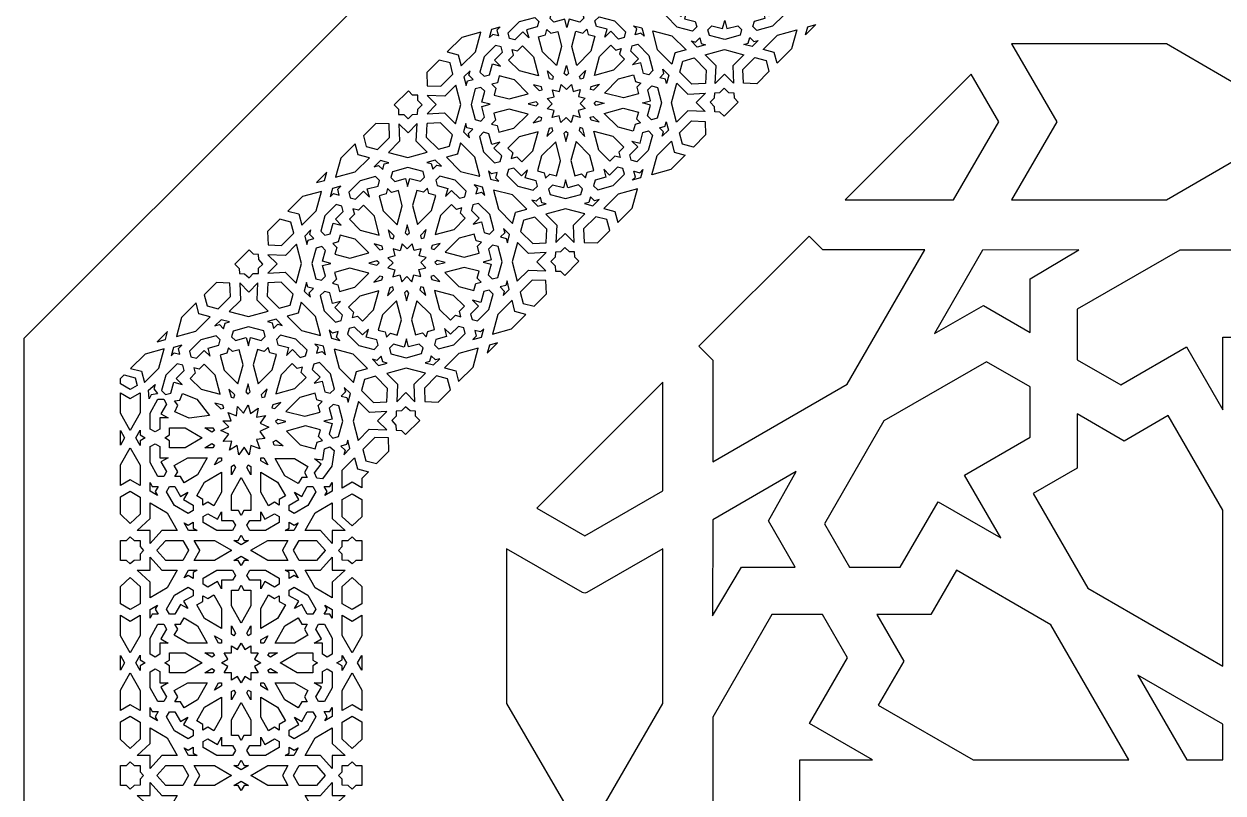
# Model space of a CAD drawing. Extents: x -912 to 550, y -550 to 550.
# Drawn here: x -550 to -53.1, y 39.4 to 358.3 of the extents above; entities that cross this region are included whole.
import ezdxf

# ---------------------------------------------------------------- set-up
doc = ezdxf.new("R2010")
doc.units = 0
doc.layers.add('LAYER_1', color=18, linetype='CONTINUOUS')

msp = doc.modelspace()

# ---------------------------------------------------------------- linework, layer by layer
at = {"layer": 'LAYER_1'}
for points in [[(227.82, -550), (550, -227.82), (550, 227.82), (227.82, 550), (-227.82, 550), (-550, 227.82), (-550, -227.82), (-227.82, -550)], [(-324.94, 364.7), (-318.6, 363.05), (-317.99, 360.71), (-319.63, 359.07), (-324.07, 360.23), (-325, 356.85), (-325.88, 360.21), (-330.34, 358.98), (-331.96, 360.6), (-331.31, 362.94)], [(-280.99, 364.54), (-277.76, 361.31), (-275.28, 363.8), (-276.2, 360.42), (-271.76, 359.27), (-271.18, 357.04), (-272.91, 355.32), (-279.25, 356.97), (-283.87, 361.59), (-283.22, 363.93)], [(-241.26, 361.61), (-237.97, 364.89), (-235.75, 364.31), (-235.14, 361.98), (-239.83, 357.29), (-246.21, 355.54), (-247.9, 357.23), (-247.29, 359.46), (-242.83, 360.69), (-243.7, 364.05)], [(-338.32, 361.01), (-336.62, 359.32), (-337.24, 357.08), (-341.7, 355.86), (-340.83, 352.5), (-343.27, 354.94), (-346.56, 351.65), (-348.78, 352.23), (-349.38, 354.56), (-344.69, 359.26)], [(-305.27, 359.58), (-300.66, 354.96), (-301.3, 352.62), (-303.53, 352), (-306.77, 355.24), (-309.25, 352.75), (-308.32, 356.13), (-312.76, 357.28), (-313.34, 359.5), (-311.62, 361.23)], [(-260.45, 356.32), (-259.52, 359.69), (-258.65, 356.34), (-254.19, 357.56), (-252.57, 355.95), (-253.21, 353.61), (-259.59, 351.85), (-265.93, 353.5), (-266.54, 355.83), (-264.89, 357.48)], [(-221.79, 358.04), (-226.04, 353.79), (-225.12, 357.12)], [(-370.04, 345.48), (-368.84, 340.85), (-362.91, 346.78), (-360.69, 354.84), (-368.59, 352.66), (-374.59, 346.66)], [(-356.1, 356.1), (-352.61, 357.07), (-353.96, 355.72), (-353.35, 353.36), (-353.36, 353.36), (-353.36, 353.35), (-355.72, 353.96), (-357.07, 352.61)], [(-333.89, 353.78), (-333.27, 356.04), (-331.63, 354.4), (-328.81, 355.18), (-327.19, 348.94), (-329.36, 341.03), (-335.09, 346.76), (-336.71, 353)], [(-318.41, 354.51), (-316.75, 356.17), (-316.16, 353.92), (-313.35, 353.19), (-315.08, 346.92), (-320.9, 341.1), (-322.95, 348.97), (-321.22, 355.24)], [(-293.92, 356.62), (-293.02, 353.15), (-294.34, 354.48), (-296.71, 353.82), (-296.06, 356.19), (-297.39, 357.52)], [(-281.5, 353.39), (-275.59, 347.48), (-280.16, 346.23), (-280.17, 346.18), (-280.22, 346.17), (-281.47, 341.61), (-287.37, 347.51), (-289.42, 355.38), (-289.35, 355.36), (-289.36, 355.43)], [(-229.69, 355.86), (-231.87, 347.96), (-237.87, 341.96), (-239.05, 346.5), (-243.68, 347.71), (-237.75, 353.64)], [(-361.01, 338.32), (-359.32, 336.62), (-357.08, 337.24), (-355.86, 341.7), (-352.5, 340.83), (-354.94, 343.27), (-351.65, 346.56), (-352.23, 348.78), (-354.56, 349.38), (-359.26, 344.69)], [(-347.65, 347.65), (-347.65, 347.66), (-345.39, 347.08), (-343.32, 349.16), (-338.77, 344.61), (-336.73, 336.74), (-336.73, 336.73), (-336.74, 336.73), (-344.61, 338.77), (-349.16, 343.32), (-347.08, 345.39), (-347.66, 347.65)], [(-304.77, 347.41), (-302.51, 348.03), (-303.13, 345.77), (-301.09, 343.72), (-305.7, 339.11), (-313.61, 336.93), (-311.43, 344.83), (-306.81, 349.45)], [(-295.58, 349.88), (-290.96, 345.26), (-289.31, 338.92), (-291.03, 337.19), (-293.25, 337.77), (-294.41, 342.22), (-297.78, 341.29), (-295.3, 343.77), (-298.53, 347), (-297.92, 349.23)], [(-271.69, 350.76), (-269.94, 352.51), (-269.33, 350.15), (-267.51, 349.67), (-270.99, 348.71), (-273.51, 351.24)], [(-247.5, 350.96), (-245.67, 351.46), (-248.23, 348.9), (-251.7, 349.8), (-249.87, 350.3), (-249.22, 352.67)], [(-23.26, 319.1), (-76.42, 350), (-140.66, 349.98), (-121.99, 317.64), (-140.66, 285.3), (-76.42, 285.29), (-24.52, 315.46), (-23.26, 316.19)], [(-382.85, 332.67), (-377.22, 332.46), (-372.21, 337.48), (-373.41, 342.11), (-377.95, 343.29), (-383.06, 338.19)], [(-272.28, 344.17), (-267.26, 339.15), (-267.56, 333.63), (-267.61, 333.63), (-267.62, 333.57), (-273.14, 333.27), (-278.16, 338.29), (-276.9, 342.86), (-276.86, 342.87), (-276.84, 342.91)], [(-259.62, 347.62), (-251.6, 345.53), (-256.22, 340.91), (-255.95, 333.67), (-259.7, 337.42), (-263.52, 333.61), (-263.13, 340.85), (-267.68, 345.4)], [(-242.42, 343.14), (-241.23, 338.59), (-246.33, 333.49), (-251.85, 333.7), (-252.06, 339.33), (-247.05, 344.34)], [(-366.75, 332.82), (-366.24, 334.66), (-363.87, 335.31), (-365.59, 337.03), (-365.09, 338.86), (-367.65, 336.29)], [(-330.62, 336.46), (-330.96, 335.24), (-332.17, 335.56), (-333.03, 338.87)], [(-324.27, 337.73), (-325.17, 336.84), (-326.05, 337.72), (-325.13, 341.05)], [(-318.18, 335.67), (-319.4, 335.34), (-319.72, 336.55), (-317.26, 339)], [(-282.7, 337), (-283.66, 333.52), (-284.13, 335.34), (-286.49, 335.96), (-284.75, 337.7), (-285.22, 339.53)], [(-353.78, 333.89), (-356.04, 333.27), (-354.4, 331.63), (-355.18, 328.81), (-348.94, 327.19), (-341.03, 329.36), (-346.76, 335.09), (-353, 336.71)], [(-336.46, 330.62), (-335.24, 330.96), (-335.56, 332.17), (-338.87, 333.03)], [(-330.99, 330.99), (-330.99, 331), (-328.11, 330.25), (-327.31, 333.15), (-325.21, 331.05), (-323.08, 333.18), (-322.33, 330.3), (-319.44, 331.1), (-320.24, 328.21), (-317.36, 327.46), (-319.49, 325.33), (-317.39, 323.23), (-320.28, 322.43), (-319.54, 319.55), (-319.54, 319.54), (-319.55, 319.54), (-322.43, 320.28), (-323.23, 317.39), (-325.33, 319.49), (-327.46, 317.36), (-328.21, 320.24), (-331.1, 319.44), (-330.3, 322.33), (-333.18, 323.08), (-331.05, 325.21), (-333.15, 327.31), (-330.25, 328.11), (-331, 330.99)], [(-311.54, 333.28), (-313.99, 330.82), (-315.2, 331.14), (-314.87, 332.36)], [(-297.34, 337.18), (-296.61, 334.37), (-294.36, 333.79), (-296.03, 332.12), (-295.3, 329.31), (-301.57, 327.59), (-309.44, 329.64), (-303.62, 335.45)], [(-274.84, 329.14), (-267.59, 329.53), (-271.41, 325.71), (-267.66, 321.96), (-274.9, 322.23), (-279.52, 317.61), (-281.61, 325.63), (-279.39, 333.69)], [(-146.03, 317.64), (-157.48, 337.5), (-209.67, 285.3), (-164.69, 285.29)], [(-394.82, 322.93), (-394.74, 320.78), (-392.59, 320.7), (-390.73, 318.95), (-388.95, 320.73), (-386.86, 320.85), (-386.74, 322.94), (-384.97, 324.72), (-386.71, 326.58), (-386.8, 328.73), (-388.94, 328.81), (-390.69, 330.56), (-396.57, 324.68)], [(-379.12, 324.82), (-382.94, 321), (-375.7, 321.39), (-371.15, 316.85), (-368.93, 324.91), (-371.02, 332.93), (-375.64, 328.31), (-382.88, 328.58)], [(-364.7, 324.94), (-363.05, 318.6), (-360.71, 317.99), (-359.07, 319.63), (-360.23, 324.07), (-356.85, 325), (-360.21, 325.88), (-358.98, 330.34), (-360.6, 331.96), (-362.94, 331.31)], [(-287.49, 331.94), (-285.84, 325.6), (-287.6, 319.23), (-289.94, 318.58), (-291.55, 320.2), (-290.32, 324.66), (-293.68, 325.53), (-290.31, 326.46), (-291.47, 330.9), (-289.82, 332.55)], [(-261.59, 329.8), (-259.81, 331.58), (-257.94, 329.83), (-255.8, 329.75), (-255.72, 327.61), (-253.97, 325.86), (-259.85, 319.98), (-261.6, 321.73), (-263.74, 321.81), (-263.82, 323.96), (-265.57, 325.82), (-263.79, 327.6), (-263.68, 329.69)], [(-337.73, 324.27), (-336.84, 325.17), (-337.72, 326.05), (-341.05, 325.13)], [(-309.49, 325.41), (-312.82, 324.49), (-313.7, 325.37), (-312.8, 326.27)], [(-301.6, 323.35), (-295.36, 321.73), (-296.13, 318.9), (-294.5, 317.27), (-296.76, 316.64), (-297.53, 313.82), (-303.78, 315.45), (-309.5, 321.17)], [(-354.51, 318.41), (-356.17, 316.75), (-353.92, 316.16), (-353.19, 313.35), (-346.92, 315.08), (-341.1, 320.9), (-348.97, 322.95), (-355.24, 321.22)], [(-335.67, 318.18), (-335.34, 319.4), (-336.55, 319.72), (-339, 317.26)], [(-314.08, 319.92), (-311.67, 317.5), (-314.98, 318.37), (-315.3, 319.58)], [(-267.69, 317.86), (-267.48, 312.34), (-272.58, 307.24), (-277.13, 308.43), (-278.33, 313.06), (-273.32, 318.07)], [(-408.12, 307.4), (-403.49, 306.19), (-398.47, 311.21), (-398.69, 316.84), (-404.2, 317.04), (-409.3, 311.94)], [(-394.32, 309.63), (-398.94, 305.01), (-390.92, 302.92), (-382.86, 305.14), (-387.4, 309.68), (-387.02, 316.93), (-390.83, 313.11), (-394.59, 316.87)], [(-383.27, 311.38), (-378.26, 306.37), (-373.69, 307.62), (-373.68, 307.67), (-373.63, 307.68), (-372.38, 312.24), (-377.4, 317.26), (-382.92, 316.97), (-382.92, 316.91), (-382.98, 316.91)], [(-367.84, 313.54), (-365.31, 311.01), (-365.79, 312.84), (-364.04, 314.58), (-366.4, 315.2), (-366.88, 317.02)], [(-359.58, 305.27), (-354.96, 300.66), (-352.62, 301.3), (-352, 303.53), (-355.24, 306.77), (-352.75, 309.25), (-356.13, 308.32), (-357.28, 312.76), (-359.5, 313.34), (-361.23, 311.62)], [(-347.41, 304.77), (-348.03, 302.51), (-345.77, 303.13), (-343.72, 301.09), (-339.11, 305.7), (-336.93, 313.61), (-344.83, 311.43), (-349.45, 306.81)], [(-333.28, 311.54), (-330.82, 313.99), (-331.14, 315.2), (-332.36, 314.87)], [(-325.41, 309.49), (-324.49, 312.82), (-325.37, 313.7), (-326.27, 312.8)], [(-319.92, 314.08), (-317.5, 311.67), (-318.37, 314.98), (-319.58, 315.3)], [(-313.8, 313.8), (-313.8, 313.81), (-305.93, 311.76), (-301.38, 307.22), (-303.46, 305.14), (-302.87, 302.89), (-302.88, 302.88), (-302.89, 302.87), (-305.14, 303.46), (-307.22, 301.38), (-311.76, 305.93), (-313.81, 313.8)], [(-294.68, 308.84), (-293.45, 313.3), (-291.22, 313.91), (-289.53, 312.22), (-291.28, 305.85), (-295.97, 301.15), (-298.3, 301.76), (-298.88, 303.98), (-295.6, 307.27), (-298.04, 309.71)], [(-284.29, 315.88), (-283.79, 317.71), (-282.88, 314.24), (-285.45, 311.68), (-284.95, 313.51), (-286.66, 315.23)], [(-420.85, 294.68), (-412.79, 296.89), (-406.86, 302.83), (-411.49, 304.03), (-412.67, 308.58), (-418.67, 302.58)], [(-369.04, 297.15), (-361.17, 295.1), (-361.19, 295.18), (-361.11, 295.16), (-363.16, 303.03), (-369.06, 308.93), (-370.32, 304.37), (-370.37, 304.36), (-370.38, 304.31), (-374.94, 303.05)], [(-337.18, 297.34), (-334.37, 296.61), (-333.79, 294.36), (-332.12, 296.03), (-329.31, 295.3), (-327.59, 301.57), (-329.64, 309.44), (-335.45, 303.62)], [(-323.35, 301.6), (-321.73, 295.36), (-318.9, 296.13), (-317.27, 294.5), (-316.64, 296.76), (-313.82, 297.53), (-315.45, 303.78), (-321.17, 309.5)], [(-280.49, 305.06), (-275.95, 303.88), (-281.95, 297.88), (-289.85, 295.7), (-287.63, 303.76), (-281.7, 309.69)], [(-403.04, 299.58), (-401.32, 297.86), (-400.67, 300.23), (-398.84, 300.74), (-402.3, 301.64), (-404.87, 299.08)], [(-397.97, 294.59), (-396.35, 292.97), (-391.89, 294.2), (-391.02, 290.84), (-390.09, 294.22), (-385.64, 293.06), (-384, 294.7), (-384.61, 297.03), (-390.95, 298.69), (-397.32, 296.93)], [(-381.21, 300.39), (-380.59, 298.03), (-378.85, 299.78), (-377.02, 299.3), (-379.55, 301.83), (-383.03, 300.87)], [(-349.88, 295.58), (-345.26, 290.96), (-338.92, 289.31), (-337.19, 291.03), (-337.77, 293.25), (-342.22, 294.41), (-341.29, 297.78), (-343.77, 295.3), (-347, 298.53), (-349.23, 297.92)], [(-308.84, 294.68), (-313.3, 293.45), (-313.91, 291.22), (-312.22, 289.53), (-305.85, 291.28), (-301.15, 295.97), (-301.76, 298.3), (-303.98, 298.88), (-307.27, 295.6), (-309.71, 298.04)], [(-425.42, 293.42), (-424.5, 296.75), (-428.75, 292.5)], [(-414.79, 286.22), (-412.57, 285.64), (-409.28, 288.93), (-406.84, 286.49), (-407.71, 289.84), (-403.25, 291.07), (-402.64, 293.3), (-404.33, 295), (-410.7, 293.25), (-415.4, 288.55)], [(-378.77, 291.27), (-374.33, 290.11), (-375.26, 286.74), (-372.78, 289.23), (-369.54, 285.99), (-367.31, 286.61), (-366.67, 288.95), (-371.29, 293.56), (-377.63, 295.22), (-379.35, 293.49)], [(-356.62, 293.92), (-353.15, 293.02), (-354.48, 294.34), (-353.82, 296.71), (-356.19, 296.06), (-357.52, 297.39)], [(-331.94, 287.49), (-325.6, 285.84), (-319.23, 287.6), (-318.58, 289.94), (-320.2, 291.55), (-324.66, 290.32), (-325.53, 293.68), (-326.46, 290.31), (-330.9, 291.47), (-332.55, 289.82)], [(-297.18, 297.18), (-297.17, 297.19), (-294.81, 296.58), (-293.46, 297.93), (-294.43, 294.43), (-297.93, 293.46), (-296.58, 294.81), (-297.19, 297.17)], [(-436.04, 279.48), (-434.83, 274.85), (-428.9, 280.79), (-426.68, 288.84), (-434.58, 286.67), (-440.58, 280.67)], [(-423.07, 286.62), (-421.72, 287.97), (-419.36, 287.35), (-419.97, 289.71), (-418.62, 291.06), (-422.11, 290.1)], [(-401.1, 280.75), (-395.37, 275.02), (-393.2, 282.92), (-394.82, 289.17), (-397.64, 288.39), (-399.28, 290.03), (-399.9, 287.77), (-402.73, 286.99)], [(-388.96, 282.96), (-386.91, 275.09), (-381.09, 280.91), (-379.37, 287.18), (-382.17, 287.91), (-382.76, 290.16), (-384.43, 288.5), (-387.23, 289.23)], [(-362.07, 290.18), (-362.72, 287.81), (-360.35, 288.47), (-359.03, 287.14), (-359.93, 290.61), (-363.4, 291.51)], [(-353.39, 281.5), (-347.48, 275.59), (-346.23, 280.16), (-346.18, 280.17), (-346.17, 280.22), (-341.61, 281.47), (-347.51, 287.37), (-355.38, 289.42), (-355.36, 289.35), (-355.43, 289.36)], [(-305.06, 280.49), (-303.88, 275.95), (-297.88, 281.95), (-295.7, 289.85), (-303.76, 287.63), (-309.69, 281.7)], [(-427.01, 272.33), (-425.31, 270.63), (-423.08, 271.25), (-421.85, 275.71), (-418.49, 274.83), (-420.93, 277.28), (-417.65, 280.56), (-418.23, 282.78), (-420.56, 283.39), (-425.25, 278.7)], [(-379.62, 270.92), (-371.72, 273.09), (-367.1, 277.71), (-369.14, 279.76), (-368.52, 282.02), (-370.78, 281.4), (-372.82, 283.44), (-377.44, 278.82)], [(-364.54, 280.99), (-361.31, 277.76), (-363.8, 275.28), (-360.42, 276.2), (-359.27, 271.76), (-357.04, 271.18), (-355.32, 272.91), (-356.97, 279.25), (-361.59, 283.87), (-363.93, 283.22)], [(-337, 282.7), (-333.52, 283.66), (-335.34, 284.13), (-335.96, 286.49), (-337.7, 284.75), (-339.53, 285.22)], [(-315.88, 284.29), (-317.71, 283.79), (-314.24, 282.88), (-311.68, 285.45), (-313.51, 284.95), (-315.23, 286.66)], [(-413.07, 279.4), (-415.15, 277.32), (-410.6, 272.78), (-402.74, 270.73), (-404.78, 278.6), (-409.33, 283.14), (-411.41, 281.07), (-413.66, 281.65)], [(-329.14, 274.84), (-329.53, 267.59), (-325.71, 271.41), (-321.96, 267.66), (-322.23, 274.9), (-317.61, 279.52), (-325.63, 281.61), (-333.69, 279.39)], [(-317.86, 267.69), (-312.34, 267.48), (-307.24, 272.58), (-308.43, 277.13), (-313.06, 278.33), (-318.07, 273.32)], [(-448.84, 266.68), (-443.22, 266.47), (-438.2, 271.49), (-439.41, 276.12), (-443.95, 277.3), (-449.05, 272.2)], [(-392.06, 271.71), (-391.18, 270.83), (-390.28, 271.72), (-391.14, 275.04)], [(-350.76, 271.69), (-352.51, 269.94), (-350.15, 269.33), (-349.67, 267.51), (-348.71, 270.99), (-351.24, 273.51)], [(-344.17, 272.28), (-339.15, 267.26), (-333.63, 267.56), (-333.63, 267.61), (-333.57, 267.62), (-333.27, 273.14), (-338.29, 278.16), (-342.86, 276.9), (-342.87, 276.86), (-342.91, 276.84)], [(-432.74, 266.83), (-432.24, 268.66), (-429.87, 269.32), (-431.59, 271.03), (-431.08, 272.87), (-433.65, 270.3)], [(-419.77, 267.9), (-422.03, 267.28), (-420.4, 265.64), (-421.17, 262.82), (-414.93, 261.19), (-407.03, 263.37), (-412.75, 269.09), (-419, 270.72)], [(-398.18, 269.55), (-396.97, 269.23), (-396.63, 270.45), (-399.05, 272.86)], [(-385.41, 269.32), (-384.19, 269.66), (-383.28, 272.99), (-385.73, 270.54)], [(-367.58, 261.58), (-361.31, 263.3), (-362.04, 266.11), (-360.37, 267.78), (-362.62, 268.36), (-363.36, 271.17), (-369.63, 269.44), (-375.45, 263.62)], [(-224.64, 270.34), (-270.34, 224.63), (-264.57, 218.86), (-264.57, 176.7), (-208.89, 208.88), (-176.7, 264.56), (-218.86, 264.56)], [(-460.81, 256.94), (-460.73, 254.79), (-458.59, 254.71), (-456.72, 252.96), (-454.95, 254.74), (-452.85, 254.85), (-452.74, 256.95), (-450.96, 258.73), (-452.71, 260.59), (-452.79, 262.73), (-454.93, 262.81), (-456.68, 264.56), (-462.56, 258.69)], [(-445.12, 258.83), (-448.94, 255.01), (-441.69, 255.4), (-437.14, 250.86), (-434.92, 258.91), (-437.01, 266.93), (-441.63, 262.31), (-448.87, 262.59)], [(-430.69, 258.95), (-429.04, 252.6), (-426.71, 252), (-425.06, 253.64), (-426.22, 258.08), (-422.85, 259.01), (-426.21, 259.88), (-424.98, 264.35), (-426.59, 265.96), (-428.94, 265.32)], [(-402.45, 264.63), (-401.24, 264.96), (-401.55, 266.18), (-404.87, 267.04)], [(-396.25, 262.11), (-399.14, 261.32), (-397.05, 259.22), (-399.18, 257.09), (-396.3, 256.34), (-397.09, 253.45), (-394.2, 254.24), (-393.45, 251.36), (-391.32, 253.49), (-389.22, 251.4), (-388.43, 254.29), (-385.55, 253.54), (-386.3, 256.42), (-383.4, 257.22), (-385.5, 259.31), (-383.37, 261.44), (-386.25, 262.19), (-385.45, 265.09), (-388.34, 264.29), (-389.09, 267.17), (-391.22, 265.04), (-393.32, 267.14), (-394.12, 264.24), (-397, 264.99)], [(-381.22, 265.13), (-380, 264.81), (-377.55, 267.26), (-380.88, 266.35)], [(-356.32, 260.45), (-359.69, 259.52), (-356.34, 258.65), (-357.56, 254.19), (-355.95, 252.57), (-353.61, 253.21), (-351.85, 259.59), (-353.5, 265.93), (-355.83, 266.54), (-357.48, 264.89)], [(-347.62, 259.62), (-345.53, 251.6), (-340.91, 256.22), (-333.67, 255.95), (-337.42, 259.7), (-333.61, 263.52), (-340.85, 263.13), (-345.4, 267.68)], [(-329.8, 261.59), (-331.58, 259.81), (-329.83, 257.94), (-329.75, 255.8), (-327.61, 255.72), (-325.86, 253.97), (-319.98, 259.85), (-321.73, 261.6), (-321.81, 263.74), (-323.96, 263.82), (-325.82, 265.57), (-327.6, 263.79), (-329.69, 263.68)], [(-112.81, 264.59), (-152.71, 264.49), (-172.65, 229.98), (-152.31, 241.49), (-132.99, 230.33), (-132.99, 252.65)], [(-23.33, 264.54), (-70.89, 264.54), (-113.48, 239.98), (-113.48, 219.07), (-95.4, 208.64), (-68.2, 224.38), (-53.14, 198.29), (-53.14, 228.39), (-23.27, 228.39), (-12.21, 246.41)], [(-403.73, 258.28), (-402.83, 259.17), (-403.71, 260.06), (-407.04, 259.14)], [(-378.83, 258.48), (-375.5, 259.4), (-378.82, 260.26), (-379.71, 259.36)], [(-420.5, 252.42), (-422.17, 250.76), (-419.92, 250.17), (-419.19, 247.36), (-412.91, 249.09), (-407.09, 254.91), (-414.96, 256.96), (-421.24, 255.23)], [(-401.66, 252.19), (-401.33, 253.41), (-402.54, 253.72), (-404.99, 251.27)], [(-380.99, 252.36), (-377.68, 251.49), (-380.09, 253.91), (-381.31, 253.57)], [(-369.79, 249.44), (-363.55, 247.81), (-362.77, 250.63), (-360.51, 251.26), (-362.15, 252.89), (-361.37, 255.71), (-367.61, 257.34), (-375.52, 255.16)], [(-474.12, 241.41), (-469.48, 240.2), (-464.47, 245.22), (-464.68, 250.84), (-470.2, 251.05), (-475.3, 245.95)], [(-460.31, 243.63), (-464.93, 239.02), (-456.91, 236.93), (-448.85, 239.15), (-453.4, 243.69), (-453.01, 250.94), (-456.83, 247.12), (-460.58, 250.88)], [(-449.27, 245.39), (-444.25, 240.37), (-439.69, 241.63), (-439.67, 241.67), (-439.63, 241.69), (-438.37, 246.25), (-443.39, 251.27), (-448.91, 250.97), (-448.92, 250.92), (-448.97, 250.91)], [(-433.83, 247.54), (-431.31, 245.02), (-431.78, 246.84), (-430.04, 248.59), (-432.4, 249.2), (-432.87, 251.03)], [(-399.27, 245.54), (-396.82, 248), (-397.13, 249.21), (-398.35, 248.87)], [(-385.91, 248.09), (-383.5, 245.67), (-384.36, 248.99), (-385.58, 249.3)], [(-350.96, 247.5), (-351.46, 245.67), (-348.9, 248.23), (-349.8, 251.7), (-350.3, 249.87), (-352.67, 249.22)], [(-343.14, 242.42), (-338.59, 241.23), (-333.49, 246.33), (-333.7, 251.85), (-339.33, 252.06), (-344.34, 247.05)], [(-425.57, 239.28), (-420.95, 234.66), (-418.61, 235.31), (-418, 237.54), (-421.23, 240.77), (-418.75, 243.26), (-422.12, 242.33), (-423.28, 246.77), (-425.5, 247.35), (-427.22, 245.62)], [(-413.4, 238.78), (-414.02, 236.51), (-411.76, 237.14), (-409.72, 235.09), (-405.1, 239.71), (-402.92, 247.61), (-410.83, 245.44), (-415.44, 240.82)], [(-391.4, 243.5), (-390.48, 246.83), (-391.37, 247.71), (-392.26, 246.81)], [(-389.35, 235.61), (-387.72, 229.36), (-384.9, 230.14), (-383.26, 228.5), (-382.64, 230.76), (-379.82, 231.54), (-381.44, 237.79), (-387.17, 243.51)], [(-377.76, 239.93), (-373.21, 235.39), (-371.14, 237.47), (-368.89, 236.88), (-369.47, 239.13), (-367.39, 241.21), (-371.94, 245.75), (-379.81, 247.8)], [(-361.61, 241.26), (-364.89, 237.97), (-364.31, 235.75), (-361.98, 235.14), (-357.29, 239.83), (-355.54, 246.21), (-357.23, 247.9), (-359.46, 247.29), (-360.69, 242.83), (-364.05, 243.7)], [(-355.86, 229.69), (-347.96, 231.87), (-341.96, 237.87), (-346.5, 239.05), (-347.71, 243.68), (-353.64, 237.75)], [(-486.84, 228.68), (-478.78, 230.9), (-472.85, 236.83), (-477.48, 238.04), (-478.67, 242.58), (-484.66, 236.58)], [(-435.03, 231.16), (-427.17, 229.11), (-427.18, 229.19), (-427.11, 229.17), (-429.16, 237.04), (-435.06, 242.94), (-436.31, 238.38), (-436.36, 238.36), (-436.37, 238.32), (-440.94, 237.06)], [(-403.18, 231.35), (-400.37, 230.62), (-399.78, 228.37), (-398.12, 230.03), (-395.31, 229.3), (-393.58, 235.57), (-395.63, 243.44), (-401.45, 237.62)], [(-469.03, 233.59), (-467.31, 231.87), (-466.66, 234.24), (-464.83, 234.74), (-468.3, 235.65), (-470.86, 233.08)], [(-447.2, 234.4), (-446.59, 232.04), (-444.84, 233.78), (-443.02, 233.31), (-445.54, 235.83), (-449.02, 234.87)], [(-491.41, 227.42), (-490.5, 230.75), (-494.74, 226.5)], [(-480.78, 220.23), (-478.56, 219.65), (-475.27, 222.94), (-472.83, 220.49), (-473.71, 223.85), (-469.24, 225.08), (-468.63, 227.31), (-470.33, 229.01), (-476.7, 227.25), (-481.39, 222.56)], [(-463.96, 228.6), (-462.35, 226.98), (-457.88, 228.21), (-457.01, 224.85), (-456.08, 228.22), (-451.64, 227.07), (-449.99, 228.71), (-450.6, 231.04), (-456.95, 232.69), (-463.32, 230.94)], [(-444.77, 225.28), (-440.33, 224.12), (-441.26, 220.75), (-438.77, 223.23), (-435.54, 220), (-433.31, 220.61), (-432.66, 222.95), (-437.28, 227.57), (-443.62, 229.22), (-445.35, 227.5)], [(-422.61, 227.93), (-419.14, 227.02), (-420.47, 228.35), (-419.82, 230.72), (-422.19, 230.07), (-423.52, 231.39)], [(-415.87, 229.58), (-411.26, 224.97), (-404.91, 223.32), (-403.19, 225.04), (-403.77, 227.26), (-408.21, 228.42), (-407.28, 231.79), (-409.76, 229.31), (-413, 232.54), (-415.23, 231.93)], [(-374.83, 228.69), (-379.29, 227.46), (-379.91, 225.23), (-378.21, 223.53), (-371.84, 225.29), (-367.15, 229.98), (-367.75, 232.31), (-369.98, 232.89), (-373.26, 229.6), (-375.7, 232.05)], [(-362.57, 228.82), (-363.92, 227.47), (-360.44, 228.43), (-359.47, 231.92), (-360.82, 230.57), (-363.18, 231.18)], [(-489.06, 220.62), (-487.71, 221.97), (-485.35, 221.36), (-485.96, 223.72), (-484.62, 225.07), (-488.1, 224.11)], [(-467.09, 214.75), (-461.37, 209.03), (-459.19, 216.93), (-460.82, 223.18), (-463.64, 222.4), (-465.28, 224.04), (-465.9, 221.78), (-468.72, 221)], [(-454.96, 216.96), (-452.91, 209.1), (-447.09, 214.92), (-445.36, 221.19), (-448.17, 221.92), (-448.75, 224.17), (-450.42, 222.51), (-453.23, 223.24)], [(-428.07, 224.19), (-428.72, 221.82), (-426.35, 222.47), (-425.02, 221.14), (-425.92, 224.61), (-429.39, 225.52)], [(-397.93, 221.5), (-391.59, 219.85), (-385.22, 221.6), (-384.57, 223.94), (-386.19, 225.56), (-390.65, 224.33), (-391.53, 227.69), (-392.46, 224.32), (-396.9, 225.47), (-398.54, 223.83)], [(-371.05, 214.5), (-369.87, 209.96), (-363.87, 215.95), (-361.7, 223.86), (-369.75, 221.64), (-375.68, 215.71)], [(-358.04, 221.79), (-353.79, 226.04), (-357.12, 225.12)], [(-501.28, 214.24), (-500.07, 209.61), (-494.14, 215.54), (-491.92, 223.6), (-499.82, 221.42), (-505.82, 215.43)], [(-419.38, 215.5), (-413.48, 209.6), (-412.22, 214.16), (-412.18, 214.18), (-412.16, 214.22), (-407.6, 215.48), (-413.5, 221.38), (-421.37, 223.43), (-421.35, 223.35), (-421.43, 223.37)], [(-403, 216.71), (-399.51, 217.67), (-401.34, 218.14), (-401.95, 220.5), (-403.7, 218.76), (-405.52, 219.23)], [(-381.87, 218.3), (-383.71, 217.79), (-380.24, 216.89), (-377.67, 219.46), (-379.5, 218.95), (-381.22, 220.67)], [(-493, 206.33), (-491.3, 204.64), (-489.07, 205.25), (-487.84, 209.71), (-484.48, 208.84), (-486.93, 211.28), (-483.64, 214.57), (-484.22, 216.79), (-486.55, 217.4), (-491.24, 212.7)], [(-479.07, 213.41), (-481.14, 211.33), (-476.6, 206.79), (-468.73, 204.74), (-470.78, 212.61), (-475.32, 217.15), (-477.4, 215.07), (-479.65, 215.66)], [(-445.61, 204.92), (-437.71, 207.1), (-433.09, 211.72), (-435.13, 213.76), (-434.51, 216.02), (-436.77, 215.4), (-438.82, 217.45), (-443.44, 212.83)], [(-430.54, 215), (-427.31, 211.77), (-429.79, 209.28), (-426.42, 210.21), (-425.26, 205.77), (-423.04, 205.19), (-421.31, 206.91), (-422.97, 213.26), (-427.58, 217.87), (-429.92, 217.23)], [(-395.14, 208.85), (-395.53, 201.6), (-391.71, 205.42), (-387.95, 201.66), (-388.22, 208.9), (-383.6, 213.52), (-391.63, 215.61), (-399.68, 213.39)], [(-151.06, 218.24), (-193.65, 193.65), (-218.24, 151.05), (-207.81, 132.99), (-186.89, 132.99), (-171.16, 160.17), (-145.16, 145.16), (-160.17, 171.16), (-132.99, 186.89), (-132.99, 207.81)], [(-510, 211.25), (-508.46, 212.79), (-503.92, 211.61), (-503.1, 208.39), (-505.95, 206.69), (-510, 209.07)], [(-498.35, 206.42), (-495.58, 208.79), (-496.24, 207), (-494.73, 204.99), (-494.79, 204.95), (-494.78, 204.87), (-497.27, 204.53), (-498.07, 202.79)], [(-458.05, 205.71), (-457.17, 204.83), (-456.27, 205.73), (-457.14, 209.05)], [(-410.16, 206.29), (-405.15, 201.27), (-399.62, 201.57), (-399.62, 201.62), (-399.56, 201.62), (-399.27, 207.15), (-404.29, 212.17), (-408.85, 210.91), (-408.86, 210.86), (-408.91, 210.85)], [(-383.86, 201.7), (-378.34, 201.49), (-373.24, 206.59), (-374.42, 211.13), (-379.05, 212.34), (-384.07, 207.32)], [(-285.23, 209.74), (-337.47, 157.5), (-317.61, 146.02), (-285.22, 164.74)], [(-505.95, 202.97), (-501.82, 205.39), (-501.82, 197), (-505.95, 189.73), (-510, 196.86), (-510, 205.34)], [(-487.66, 201.99), (-485.4, 202.32), (-484.32, 205.06), (-478.34, 202.73), (-473.09, 195.96), (-481.59, 194.88), (-487.46, 197.47), (-486.29, 200.17)], [(-464.18, 203.55), (-462.96, 203.24), (-462.63, 204.46), (-465.04, 206.87)], [(-451.4, 203.33), (-450.19, 203.67), (-449.27, 207), (-451.72, 204.54)], [(-433.57, 195.58), (-427.3, 197.31), (-428.03, 200.12), (-426.37, 201.78), (-428.62, 202.37), (-429.35, 205.18), (-435.62, 203.45), (-441.44, 197.63)], [(-416.75, 205.7), (-418.5, 203.95), (-416.14, 203.34), (-415.66, 201.51), (-414.7, 205), (-417.23, 207.52)], [(-494.5, 202.7), (-492.1, 202.7), (-490.96, 200.69), (-493.25, 196.67), (-490.25, 194.91), (-493.71, 194.91), (-493.71, 190.26), (-495.69, 189.1), (-497.77, 190.32), (-497.77, 196.96)], [(-468.45, 198.63), (-467.23, 198.97), (-467.54, 200.18), (-470.86, 201.05)], [(-467.61, 193.69), (-464.07, 193.68), (-465.35, 197.14), (-461.89, 195.85), (-461.51, 199.63), (-459.04, 196.93), (-457.06, 200.28), (-456.09, 196.7), (-452.91, 198.94), (-453.61, 195.19), (-449.86, 195.9), (-452.11, 192.72), (-448.58, 191.04), (-452.21, 189.29), (-450.14, 186.45), (-453.61, 185.91), (-452.28, 182.11), (-455.96, 183.42), (-456.62, 179.58), (-458.78, 182.73), (-460.93, 179.58), (-461.59, 183.42), (-464.81, 181.58), (-463.84, 185.34), (-467.49, 185.17), (-465.1, 188.12), (-468.45, 189.66), (-465.1, 191.2)], [(-447.21, 199.13), (-446, 198.82), (-443.54, 201.27), (-446.87, 200.35)], [(-422.31, 194.46), (-425.69, 193.53), (-422.33, 192.65), (-423.56, 188.19), (-421.94, 186.58), (-419.6, 187.22), (-417.84, 193.59), (-419.5, 199.94), (-421.83, 200.54), (-423.47, 198.9)], [(-413.61, 193.63), (-411.52, 185.61), (-406.9, 190.22), (-399.66, 189.95), (-403.42, 193.71), (-399.6, 197.53), (-406.85, 197.14), (-411.39, 201.68)], [(-395.8, 195.59), (-397.58, 193.81), (-395.83, 191.95), (-395.75, 189.81), (-393.6, 189.72), (-391.85, 187.98), (-385.97, 193.85), (-387.72, 195.6), (-387.8, 197.75), (-389.95, 197.83), (-391.81, 199.58), (-393.59, 197.8), (-395.68, 197.69)], [(-444.82, 192.48), (-441.49, 193.4), (-444.81, 194.27), (-445.71, 193.37)], [(-53.14, 156.67), (-75.8, 195.92), (-94.06, 185.34), (-113.48, 196.55), (-113.48, 174.13), (-131.75, 163.55), (-109.12, 124.35), (-53.14, 92.03)], [(-508.29, 186.67), (-510, 183.67), (-510, 189.68)], [(-501.82, 189.81), (-501.82, 187.91), (-499.72, 186.67), (-501.82, 185.44), (-501.82, 183.53), (-503.61, 186.67)], [(-489.65, 187.85), (-489.65, 190.79), (-483.23, 190.79), (-476.21, 186.67), (-483.23, 182.55), (-489.65, 182.55), (-489.65, 185.49), (-491.66, 186.67)], [(-471.7, 190.79), (-471.07, 189.69), (-472.16, 189.05), (-475.11, 190.79)], [(-435.53, 183.7), (-429.29, 182.07), (-428.51, 184.89), (-426.25, 185.51), (-427.89, 187.15), (-427.11, 189.97), (-433.36, 191.6), (-441.26, 189.42)], [(-495.69, 184.24), (-493.71, 183.08), (-493.71, 178.43), (-490.25, 178.43), (-493.25, 176.67), (-490.96, 172.65), (-492.1, 170.64), (-494.5, 170.64), (-497.77, 176.38), (-497.77, 183.02)], [(-472.16, 184.29), (-471.07, 183.65), (-471.7, 182.55), (-475.11, 182.55)], [(-446.77, 185.06), (-445.42, 185.7), (-442.62, 183.34), (-446.27, 183.65)], [(-416.95, 181.51), (-417.45, 179.67), (-414.89, 182.24), (-415.79, 185.71), (-416.3, 183.88), (-418.67, 183.22)], [(-408.38, 177.17), (-403.84, 175.99), (-398.73, 181.09), (-398.94, 186.61), (-404.57, 186.82), (-409.58, 181.81)], [(-505.95, 182.55), (-501.82, 175.28), (-501.82, 166.89), (-505.95, 169.31), (-510, 166.94), (-510, 175.42)], [(-429.57, 177.93), (-429.6, 177.95), (-426.14, 177.5), (-425.46, 182.04), (-423.3, 182.92), (-421.39, 181.46), (-422.41, 174.97), (-426.28, 169.66), (-428.66, 169.97), (-429.57, 172.12), (-426.83, 175.81), (-429.6, 177.95)], [(-482.14, 178.43), (-474.04, 178.43), (-478.09, 171.3), (-483.66, 168.04), (-485.1, 170.58), (-487.42, 170.58), (-486.26, 172.62), (-487.7, 175.16)], [(-469.36, 178.43), (-468.11, 178.43), (-468.11, 177.16), (-471.06, 175.43)], [(-462.97, 175.42), (-462.34, 174.32), (-464.05, 171.31), (-464.05, 174.78)], [(-457.03, 175.42), (-455.95, 174.78), (-455.95, 171.31), (-457.66, 174.32)], [(-450.65, 178.43), (-448.94, 175.43), (-451.89, 177.16), (-451.89, 178.43)], [(-437.86, 178.08), (-432.29, 174.81), (-433.74, 172.27), (-432.58, 170.23), (-434.9, 170.23), (-436.34, 167.68), (-441.91, 170.95), (-445.96, 178.08)], [(-410, 168.13), (-410, 165.87), (-414.05, 168.25), (-418.18, 165.83), (-418.18, 173.21), (-412.95, 178.44), (-411.75, 173.81), (-407.2, 172.62), (-408.8, 171.03), (-410, 169.83)], [(-475.12, 168.28), (-468.11, 172.4), (-468.11, 164.17), (-471.32, 158.51), (-473.82, 159.98), (-475.83, 158.81), (-475.83, 161.16), (-478.33, 162.63)], [(-460, 170.19), (-455.95, 163.07), (-455.95, 156.53), (-458.84, 156.53), (-460, 154.5), (-461.16, 156.53), (-464.05, 156.53), (-464.05, 163.07)], [(-444.88, 168.28), (-441.67, 162.63), (-444.17, 161.16), (-444.17, 158.81), (-446.18, 159.98), (-448.68, 158.51), (-451.89, 164.17), (-451.89, 172.4)], [(-229.98, 172.65), (-264.49, 152.71), (-264.59, 112.81), (-252.65, 132.99), (-230.34, 132.99), (-241.49, 152.31)], [(-505.95, 164.55), (-501.82, 162.13), (-501.82, 155.03), (-505.95, 151.21), (-510, 154.96), (-510, 162.17)], [(-496.83, 166.48), (-494.4, 166.48), (-495.61, 164.35), (-494.67, 162.69), (-497.77, 164.51), (-497.77, 168.14)], [(-489.71, 166.43), (-487.43, 166.43), (-485.14, 162.4), (-482.15, 164.16), (-483.88, 161.12), (-479.92, 158.8), (-479.92, 156.47), (-481.99, 155.25), (-487.65, 158.57), (-490.91, 164.32)], [(-436.12, 161.12), (-437.85, 164.16), (-434.86, 162.4), (-432.57, 166.43), (-430.29, 166.43), (-429.09, 164.32), (-432.35, 158.57), (-438.01, 155.25), (-440.08, 156.47), (-440.08, 158.8)], [(-423.17, 166.48), (-422.23, 168.14), (-422.23, 164.51), (-425.32, 162.69), (-424.39, 164.35), (-425.6, 166.48)], [(-497.77, 153.21), (-497.77, 159.75), (-490.62, 155.55), (-486.49, 148.29), (-492.92, 148.29), (-497.77, 142.89), (-497.77, 148.29), (-503.08, 148.29)], [(-429.38, 155.55), (-422.23, 159.75), (-422.23, 153.21), (-416.92, 148.29), (-422.23, 148.29), (-422.23, 142.89), (-427.08, 148.29), (-433.51, 148.29)], [(-414.05, 163.49), (-410, 161.11), (-410, 153.9), (-414.05, 150.14), (-418.18, 153.97), (-418.18, 161.06)], [(-473.79, 155.2), (-469.84, 152.88), (-468.11, 155.92), (-468.11, 152.41), (-463.53, 152.41), (-462.39, 150.4), (-463.59, 148.29), (-470.12, 148.29), (-475.77, 151.6), (-475.77, 154.04)], [(-456.46, 152.41), (-451.89, 152.41), (-451.89, 155.92), (-450.16, 152.88), (-446.2, 155.2), (-444.22, 154.04), (-444.22, 151.6), (-449.88, 148.29), (-456.41, 148.29), (-457.61, 150.4)], [(-481.96, 150.47), (-479.86, 151.71), (-479.86, 149.24), (-478.23, 148.29), (-481.8, 148.29), (-483.59, 151.43)], [(-440.14, 149.24), (-440.14, 151.71), (-438.04, 150.47), (-436.41, 151.43), (-438.2, 148.29), (-441.77, 148.29)], [(-507.52, 144.16), (-505.95, 145.62), (-504.38, 144.16), (-501.82, 144.08), (-501.82, 141.57), (-500.42, 140.01), (-501.82, 138.44), (-501.82, 135.93), (-504.38, 135.85), (-505.95, 134.39), (-507.52, 135.85), (-510, 135.85), (-510, 144.16)], [(-491.2, 144.16), (-484.1, 144.16), (-481.76, 140.05), (-481.79, 140.01), (-481.76, 139.96), (-484.1, 135.85), (-491.2, 135.85), (-494.89, 139.96), (-494.86, 140.01), (-494.89, 140.05)], [(-471.07, 144.16), (-464.06, 140.05), (-464.12, 140.01), (-464.06, 139.96), (-471.07, 135.85), (-479.42, 135.85), (-477.08, 139.96), (-477.1, 140.01), (-477.08, 140.05), (-479.42, 144.16)], [(-461.21, 144.16), (-460, 146.3), (-458.78, 144.16), (-456.91, 144.16), (-460, 142.35), (-463.09, 144.16)], [(-448.93, 144.16), (-440.58, 144.16), (-442.92, 140.05), (-442.9, 140.01), (-442.92, 139.96), (-440.58, 135.85), (-448.93, 135.85), (-455.94, 139.96), (-455.87, 140.01), (-455.94, 140.05)], [(-435.9, 144.16), (-428.8, 144.16), (-425.11, 140.05), (-425.14, 140.01), (-425.11, 139.96), (-428.8, 135.85), (-435.9, 135.85), (-438.24, 139.96), (-438.21, 140.01), (-438.24, 140.05)], [(-418.18, 141.57), (-418.18, 144.08), (-415.62, 144.16), (-414.05, 145.62), (-412.47, 144.16), (-410, 144.16), (-410, 135.85), (-412.47, 135.85), (-414.05, 134.39), (-415.62, 135.85), (-418.18, 135.93), (-418.18, 138.44), (-419.58, 140.01)], [(-318.48, 122.5), (-349.98, 140.7), (-350, 76.46), (-317.61, 20.73), (-285.21, 76.46), (-285.23, 140.7), (-316.74, 122.5), (-317.61, 122.27)], [(-497.77, 131.73), (-497.77, 137.13), (-492.92, 131.73), (-486.49, 131.73), (-490.62, 124.46), (-497.77, 120.27), (-497.77, 126.8), (-503.08, 131.73)], [(-460, 137.66), (-456.91, 135.85), (-458.78, 135.85), (-460, 133.71), (-461.21, 135.85), (-463.09, 135.85)], [(-427.08, 131.73), (-422.23, 137.13), (-422.23, 131.73), (-416.92, 131.73), (-422.23, 126.8), (-422.23, 120.26), (-429.38, 124.46), (-433.51, 131.73)], [(-481.8, 131.73), (-478.23, 131.73), (-479.86, 130.77), (-479.86, 128.3), (-481.96, 129.54), (-483.59, 128.58)], [(-470.12, 131.73), (-463.59, 131.73), (-462.39, 129.61), (-463.53, 127.6), (-468.11, 127.6), (-468.11, 124.09), (-469.84, 127.13), (-473.79, 124.81), (-475.77, 125.97), (-475.77, 128.41)], [(-456.41, 131.73), (-449.88, 131.73), (-444.22, 128.41), (-444.22, 125.97), (-446.2, 124.81), (-450.16, 127.13), (-451.89, 124.09), (-451.89, 127.6), (-456.46, 127.6), (-457.61, 129.61)], [(-438.2, 131.73), (-436.41, 128.58), (-438.04, 129.54), (-440.14, 128.3), (-440.14, 130.77), (-441.77, 131.73)], [(-196.55, 113.48), (-185.34, 94.06), (-195.92, 75.8), (-156.67, 53.14), (-92.03, 53.14), (-124.35, 109.11), (-163.55, 131.75), (-174.13, 113.48)], [(-505.95, 128.81), (-501.82, 124.98), (-501.82, 117.88), (-505.95, 115.46), (-510, 117.84), (-510, 125.05)], [(-487.65, 121.44), (-481.99, 124.76), (-479.92, 123.54), (-479.92, 121.22), (-483.88, 118.89), (-482.15, 115.85), (-485.14, 117.61), (-487.43, 113.58), (-489.71, 113.58), (-490.91, 115.69)], [(-461.16, 123.48), (-460, 125.52), (-458.84, 123.48), (-455.95, 123.48), (-455.95, 116.95), (-460, 109.82), (-464.05, 116.95), (-464.05, 123.48)], [(-438.01, 124.76), (-432.35, 121.44), (-429.09, 115.69), (-430.29, 113.58), (-432.57, 113.58), (-434.86, 117.61), (-437.85, 115.85), (-436.12, 118.89), (-440.08, 121.22), (-440.08, 123.54)], [(-414.05, 128.81), (-410, 125.05), (-410, 117.84), (-414.05, 115.46), (-418.18, 117.88), (-418.18, 124.98)], [(-475.83, 118.85), (-475.83, 121.21), (-473.82, 120.03), (-471.32, 121.5), (-468.11, 115.84), (-468.11, 107.61), (-475.12, 111.73), (-478.33, 117.38)], [(-448.68, 121.5), (-446.18, 120.03), (-444.17, 121.21), (-444.17, 118.85), (-441.67, 117.38), (-444.88, 111.73), (-451.89, 107.61), (-451.89, 115.84)], [(-494.67, 117.32), (-495.61, 115.67), (-494.4, 113.53), (-496.83, 113.53), (-497.77, 111.87), (-497.77, 115.5)], [(-424.39, 115.67), (-425.32, 117.32), (-422.23, 115.5), (-422.23, 111.87), (-423.17, 113.53), (-425.6, 113.53)], [(-505.95, 110.7), (-501.82, 113.12), (-501.82, 104.73), (-505.95, 97.47), (-510, 104.59), (-510, 113.08)], [(-494.5, 109.37), (-492.1, 109.37), (-490.96, 107.36), (-493.25, 103.34), (-490.25, 101.58), (-493.71, 101.58), (-493.71, 96.93), (-495.69, 95.77), (-497.77, 96.99), (-497.77, 103.63)], [(-486.26, 107.39), (-487.42, 109.43), (-485.1, 109.43), (-483.66, 111.97), (-478.09, 108.71), (-474.04, 101.58), (-482.14, 101.58), (-487.7, 104.85)], [(-441.91, 108.71), (-436.34, 111.97), (-434.9, 109.43), (-432.58, 109.43), (-433.74, 107.39), (-432.29, 104.85), (-437.86, 101.58), (-445.96, 101.58)], [(-426.75, 103.34), (-429.04, 107.36), (-427.9, 109.37), (-425.5, 109.37), (-422.23, 103.63), (-422.23, 96.99), (-424.31, 95.77), (-426.29, 96.93), (-426.29, 101.58), (-429.75, 101.58)], [(-414.05, 110.7), (-410, 113.08), (-410, 104.59), (-414.05, 97.47), (-418.18, 104.73), (-418.18, 113.12)], [(-246.41, 12.21), (-228.39, 23.27), (-228.39, 53.14), (-198.3, 53.14), (-224.38, 68.19), (-208.64, 95.4), (-219.07, 113.48), (-239.99, 113.48), (-264.55, 70.88), (-264.54, 23.33)], [(-468.11, 102.85), (-468.11, 101.58), (-469.36, 101.58), (-471.06, 104.58)], [(-462.34, 105.7), (-462.97, 104.6), (-464.05, 105.23), (-464.05, 108.7)], [(-455.95, 108.7), (-455.95, 105.23), (-457.03, 104.6), (-457.66, 105.7)], [(-448.94, 104.58), (-450.65, 101.58), (-451.89, 101.58), (-451.89, 102.85)], [(-465.53, 94.85), (-467.01, 97.46), (-464.05, 97.46), (-464.05, 100.47), (-461.48, 98.96), (-460, 101.57), (-458.52, 98.96), (-455.95, 100.47), (-455.95, 97.46), (-452.99, 97.46), (-454.47, 94.85), (-451.9, 93.34), (-454.47, 91.83), (-452.99, 89.23), (-455.95, 89.23), (-455.95, 86.21), (-458.52, 87.72), (-460, 85.11), (-461.48, 87.72), (-464.05, 86.21), (-464.05, 89.23), (-467.01, 89.23), (-465.53, 91.83), (-468.1, 93.34)], [(-508.29, 93.34), (-510, 90.34), (-510, 96.35)], [(-501.82, 96.49), (-501.82, 94.58), (-499.72, 93.34), (-501.82, 92.11), (-501.82, 90.2), (-503.61, 93.34)], [(-489.65, 94.52), (-489.65, 97.46), (-483.23, 97.46), (-476.21, 93.34), (-483.23, 89.23), (-489.65, 89.23), (-489.65, 92.16), (-491.66, 93.34)], [(-471.7, 97.46), (-471.07, 96.36), (-472.16, 95.72), (-475.11, 97.46)], [(-448.3, 97.46), (-444.89, 97.46), (-447.85, 95.72), (-448.93, 96.36)], [(-436.77, 97.46), (-430.35, 97.46), (-430.35, 94.52), (-428.34, 93.34), (-430.35, 92.16), (-430.35, 89.23), (-436.77, 89.23), (-443.79, 93.34)], [(-418.18, 94.58), (-418.18, 96.48), (-416.39, 93.34), (-418.18, 90.2), (-418.18, 92.11), (-420.28, 93.34)], [(-410, 96.35), (-410, 90.34), (-411.71, 93.34)], [(-495.69, 90.91), (-493.71, 89.75), (-493.71, 85.1), (-490.25, 85.1), (-493.25, 83.35), (-490.96, 79.32), (-492.1, 77.31), (-494.5, 77.31), (-497.77, 83.06), (-497.77, 89.69)], [(-472.16, 90.96), (-471.07, 90.32), (-471.7, 89.23), (-475.11, 89.23)], [(-447.85, 90.96), (-444.89, 89.23), (-448.3, 89.23), (-448.93, 90.32)], [(-426.29, 85.1), (-426.29, 89.75), (-424.31, 90.91), (-422.23, 89.69), (-422.23, 83.06), (-425.5, 77.31), (-427.9, 77.31), (-429.04, 79.32), (-426.75, 83.35), (-429.75, 85.1)], [(-505.95, 89.22), (-501.82, 81.95), (-501.82, 73.56), (-505.95, 75.98), (-510, 73.61), (-510, 82.09)], [(-482.14, 85.1), (-474.04, 85.1), (-478.09, 77.97), (-483.66, 74.71), (-485.1, 77.25), (-487.42, 77.25), (-486.26, 79.29), (-487.7, 81.84)], [(-469.36, 85.1), (-468.11, 85.1), (-468.11, 83.83), (-471.06, 82.1)], [(-450.65, 85.1), (-448.94, 82.1), (-451.89, 83.83), (-451.89, 85.1)], [(-437.86, 85.1), (-432.29, 81.84), (-433.74, 79.29), (-432.58, 77.25), (-434.9, 77.25), (-436.34, 74.71), (-441.91, 77.97), (-445.96, 85.1)], [(-414.05, 89.22), (-410, 82.09), (-410, 73.61), (-414.05, 75.98), (-418.18, 73.56), (-418.18, 81.95)], [(-68, 53.14), (-53.14, 53.14), (-53.14, 68), (-88.3, 88.3)], [(-462.97, 82.09), (-462.34, 80.99), (-464.05, 77.98), (-464.05, 81.45)], [(-457.03, 82.09), (-455.95, 81.45), (-455.95, 77.98), (-457.66, 80.99)], [(-496.83, 73.16), (-494.4, 73.16), (-495.61, 71.02), (-494.67, 69.37), (-497.77, 71.18), (-497.77, 74.81)], [(-475.12, 74.96), (-468.11, 79.07), (-468.11, 70.84), (-471.32, 65.18), (-473.82, 66.65), (-475.83, 65.48), (-475.83, 67.83), (-478.33, 69.3)], [(-460, 76.86), (-455.95, 69.74), (-455.95, 63.2), (-458.84, 63.2), (-460, 61.17), (-461.16, 63.2), (-464.05, 63.2), (-464.05, 69.74)], [(-444.88, 74.96), (-441.67, 69.3), (-444.17, 67.83), (-444.17, 65.48), (-446.18, 66.65), (-448.68, 65.18), (-451.89, 70.84), (-451.89, 79.07)], [(-423.17, 73.16), (-422.23, 74.81), (-422.23, 71.18), (-425.32, 69.37), (-424.39, 71.02), (-425.6, 73.16)], [(-505.95, 71.22), (-501.82, 68.8), (-501.82, 61.7), (-505.95, 57.88), (-510, 61.63), (-510, 68.85)], [(-489.71, 73.1), (-487.43, 73.1), (-485.14, 69.08), (-482.15, 70.83), (-483.88, 67.79), (-479.92, 65.47), (-479.92, 63.14), (-481.99, 61.92), (-487.65, 65.24), (-490.91, 70.99)], [(-436.12, 67.79), (-437.85, 70.83), (-434.86, 69.08), (-432.57, 73.1), (-430.29, 73.1), (-429.09, 70.99), (-432.35, 65.24), (-438.01, 61.92), (-440.08, 63.14), (-440.08, 65.47)], [(-414.05, 71.22), (-410, 68.85), (-410, 61.63), (-414.05, 57.88), (-418.18, 61.7), (-418.18, 68.8)], [(-497.77, 59.88), (-497.77, 66.42), (-490.62, 62.22), (-486.49, 54.96), (-492.92, 54.96), (-497.77, 49.56), (-497.77, 54.96), (-503.08, 54.96)], [(-429.38, 62.22), (-422.23, 66.42), (-422.23, 59.89), (-416.92, 54.96), (-422.23, 54.96), (-422.23, 49.56), (-427.08, 54.96), (-433.51, 54.96)], [(-473.79, 61.87), (-469.84, 59.55), (-468.11, 62.59), (-468.11, 59.08), (-463.53, 59.08), (-462.39, 57.07), (-463.59, 54.96), (-470.12, 54.96), (-475.77, 58.27), (-475.77, 60.71)], [(-456.46, 59.08), (-451.89, 59.08), (-451.89, 62.59), (-450.16, 59.55), (-446.2, 61.87), (-444.22, 60.71), (-444.22, 58.27), (-449.88, 54.96), (-456.41, 54.96), (-457.61, 57.07)], [(-481.96, 57.15), (-479.86, 58.38), (-479.86, 55.91), (-478.23, 54.96), (-481.8, 54.96), (-483.59, 58.1)], [(-440.14, 55.91), (-440.14, 58.38), (-438.04, 57.15), (-436.41, 58.1), (-438.2, 54.96), (-441.77, 54.96)], [(-507.52, 50.83), (-505.95, 52.29), (-504.38, 50.83), (-501.82, 50.75), (-501.82, 48.24), (-500.42, 46.68), (-501.82, 45.12), (-501.82, 42.6), (-504.38, 42.52), (-505.95, 41.06), (-507.52, 42.52), (-510, 42.52), (-510, 50.83)], [(-491.2, 50.83), (-484.1, 50.83), (-481.76, 46.72), (-481.79, 46.68), (-481.76, 46.64), (-484.1, 42.52), (-491.2, 42.52), (-494.89, 46.64), (-494.86, 46.68), (-494.89, 46.72)], [(-471.07, 50.83), (-464.06, 46.72), (-464.12, 46.68), (-464.06, 46.64), (-471.07, 42.52), (-479.42, 42.52), (-477.08, 46.64), (-477.1, 46.68), (-477.08, 46.72), (-479.42, 50.83)], [(-461.21, 50.83), (-460, 52.97), (-458.78, 50.83), (-456.91, 50.83), (-460, 49.02), (-463.09, 50.83)], [(-448.93, 50.83), (-440.58, 50.83), (-442.92, 46.72), (-442.9, 46.68), (-442.92, 46.64), (-440.58, 42.52), (-448.93, 42.52), (-455.94, 46.64), (-455.87, 46.68), (-455.94, 46.72)], [(-435.9, 50.83), (-428.8, 50.83), (-425.11, 46.72), (-425.14, 46.68), (-425.11, 46.64), (-428.8, 42.52), (-435.9, 42.52), (-438.24, 46.64), (-438.21, 46.68), (-438.24, 46.72)], [(-418.18, 48.24), (-418.18, 50.75), (-415.62, 50.83), (-414.05, 52.29), (-412.47, 50.83), (-410, 50.83), (-410, 42.52), (-412.47, 42.52), (-414.05, 41.06), (-415.62, 42.52), (-418.18, 42.6), (-418.18, 45.12), (-419.58, 46.68)], [(-497.77, 38.4), (-497.77, 43.8), (-492.92, 38.4), (-486.49, 38.4), (-490.62, 31.13), (-497.77, 26.94), (-497.77, 33.47), (-503.08, 38.4)], [(-460, 44.33), (-456.91, 42.52), (-458.78, 42.52), (-460, 40.38), (-461.21, 42.52), (-463.09, 42.52)], [(-427.08, 38.4), (-422.23, 43.8), (-422.23, 38.4), (-416.92, 38.4), (-422.23, 33.47), (-422.23, 26.94), (-429.38, 31.13), (-433.51, 38.4)]]:
    msp.add_lwpolyline(points, close=True, dxfattribs=at)

doc.saveas('drawing.dxf')
